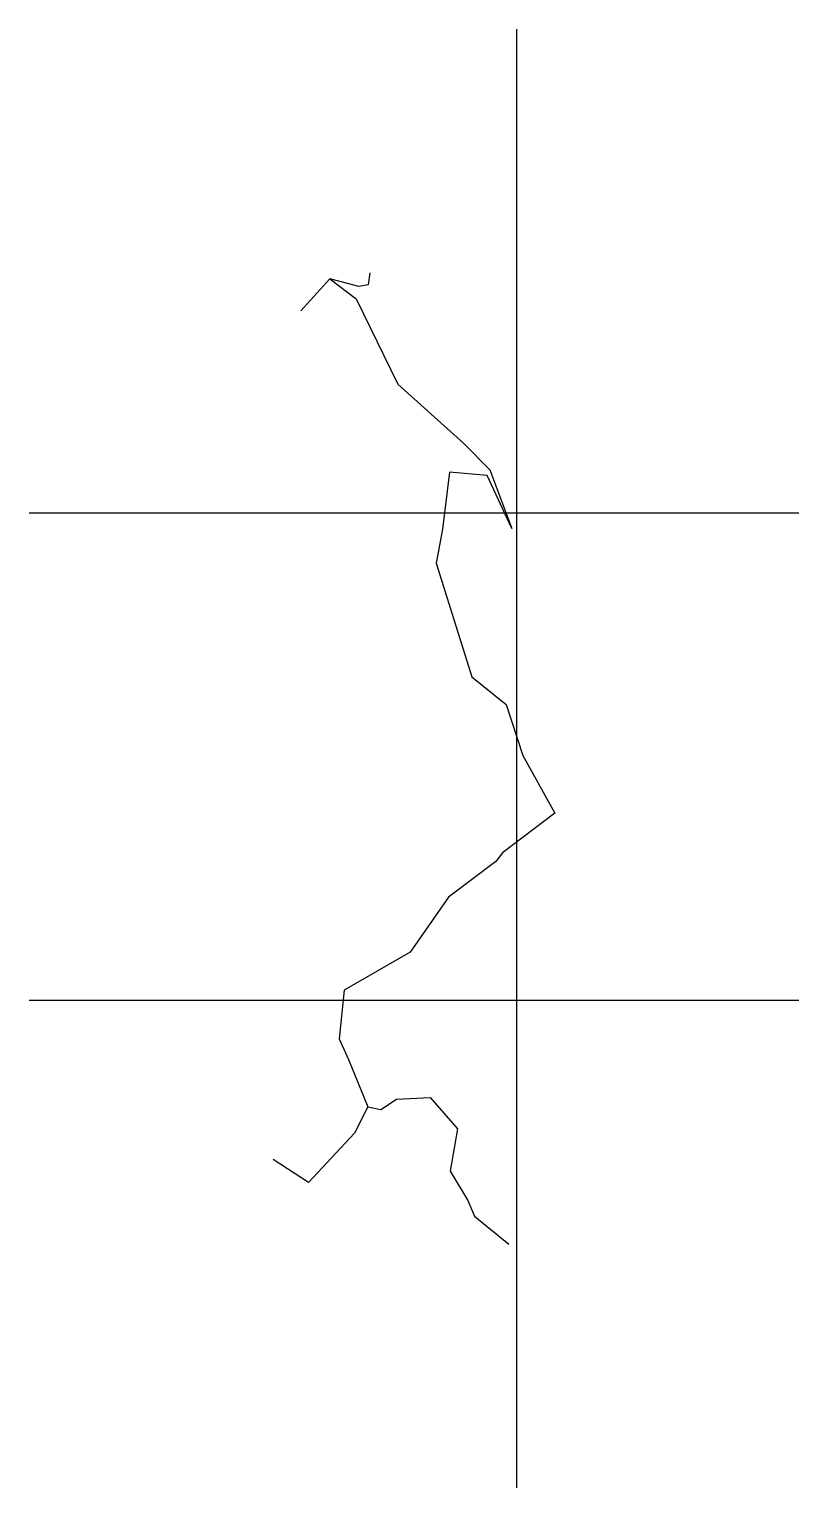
# Model space of a CAD drawing. Extents: x 0 to 158, y 0 to 299.
import ezdxf

# ---------------------------------------------------------------- set-up
doc = ezdxf.new("R2010")
doc.units = 0
doc.layers.add('CentreLine', color=5, linetype='CONTINUOUS')
doc.layers.add('Grid', color=7, linetype='CONTINUOUS')

msp = doc.modelspace()

# ---------------------------------------------------------------- linework, layer by layer
at = {"layer": 'CentreLine'}
for p, q in [((69.82, 249.17, 1.05), (69.48, 246.73)), ((61.65, 247.99, 22.41), (55.7, 241.37, 25.48)), ((67.61, 246.4, 23.72), (61.65, 247.99, 22.41)), ((61.65, 247.99, 22.41), (67.06, 243.84, 20.19)), ((69.48, 246.73), (67.61, 246.4, 5.22)), ((67.61, 246.4, 5.22), (67.61, 246.4, 23.72)), ((67.06, 243.84, 20.19), (75.58, 226.39, 19.18)), ((75.58, 226.39, 19.18), (89.11, 214.2, 20.13)), ((89.11, 214.2, 20.13), (94.46, 208.76, 21.61)), ((86.15, 208.29, 19.6), (84.72, 196.65, 21.88)), ((93.89, 207.61, 17.38), (86.15, 208.29, 19.6)), ((98.93, 196.79, 19.59), (93.89, 207.61, 17.38)), ((94.46, 208.76, 21.61), (98.93, 196.79, 19.59)), ((84.72, 196.65, 21.88), (83.42, 189.64, 23.2)), ((83.42, 189.64, 23.2), (90.76, 166.36, 24.7)), ((90.76, 166.36, 24.7), (97.83, 160.64, 24.86)), ((97.83, 160.64, 24.86), (101.22, 150.21, 25.24)), ((101.22, 150.21, 25.24), (107.8, 138.34, 31.28)), ((107.8, 138.34, 31.28), (97.07, 130.26, 37.26)), ((97.07, 130.26, 37.26), (95.66, 128.45, 39.19)), ((95.66, 128.45, 39.19), (85.97, 121.15, 38.55)), ((85.97, 121.15, 38.55), (78.08, 109.88, 39.03)), ((78.08, 109.88, 39.03), (64.6, 102.1, 43.2)), ((64.6, 102.1, 43.2), (63.54, 92.06, 46.29)), ((63.54, 92.06, 46.29), (65.5, 87.86, 51.17)), ((65.5, 87.86, 51.17), (69.44, 78.11, 48.93)), ((69.44, 78.11, 48.93), (66.69, 72.72, 47.2)), ((69.44, 78.11, 48.93), (72.11, 77.57, 49.17)), ((72.11, 77.57, 49.17), (75.32, 79.73, 51.23)), ((75.32, 79.73, 51.23), (82.2, 80.03, 50.51)), ((82.2, 80.03, 50.51), (87.85, 73.64, 47.9)), ((66.69, 72.72, 47.2), (57.27, 62.62, 44.26)), ((87.85, 73.64, 47.9), (86.33, 64.97, 50.59)), ((57.27, 62.62, 44.26), (50, 67.34, 45.79)), ((86.33, 64.97, 50.59), (89.95, 58.94, 51.2)), ((89.95, 58.94, 51.2), (91.33, 55.69, 52.63)), ((91.33, 55.69, 52.63), (98.36, 50, 52.47))]:
    msp.add_line(p, q, dxfattribs=at)
at = {"layer": 'Grid'}
for p, q in [((100, 0), (100, 299.17)), ((0, 200), (157.8, 200)), ((0, 100), (157.8, 100))]:
    msp.add_line(p, q, dxfattribs=at)

doc.saveas('drawing.dxf')
